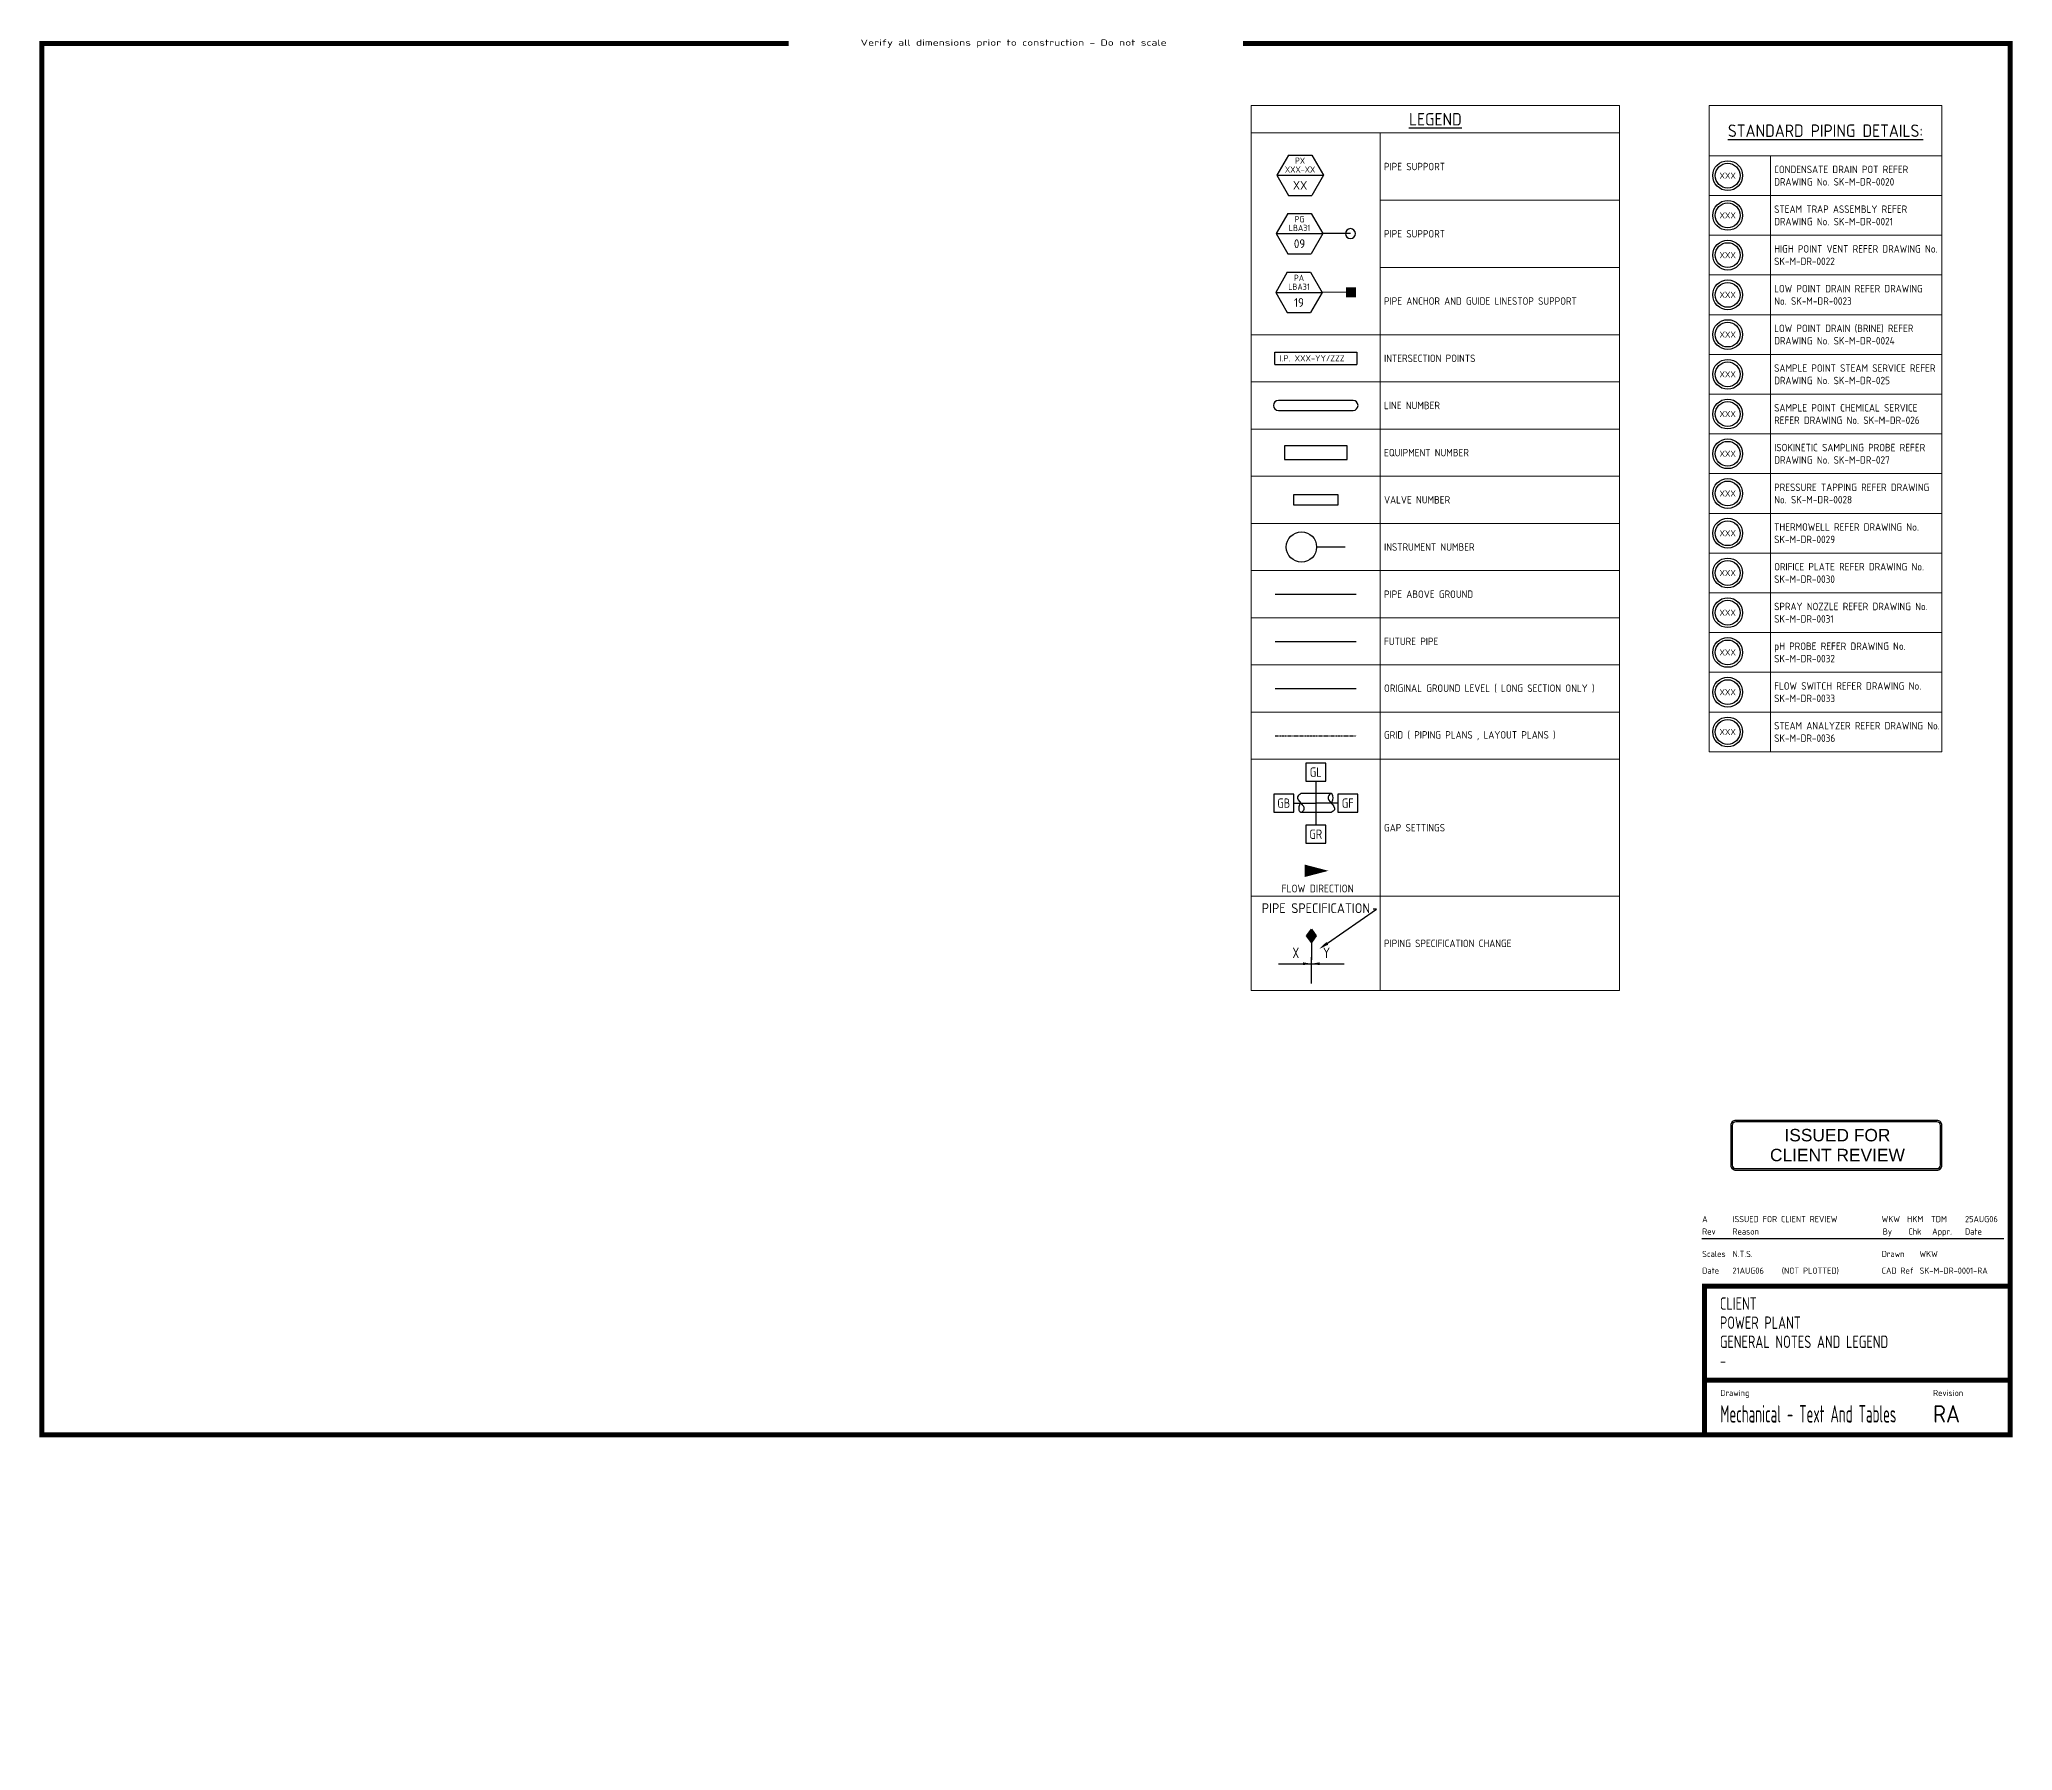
# Paper-space layout 'SK-M-DR-0001-RA' of a CAD drawing. Header units: millimetres. Extents: x 13 to 807, y -115 to 574.
import ezdxf
from ezdxf import colors
from ezdxf.entities.mleader import LeaderData, LeaderLine
from ezdxf.enums import TextEntityAlignment as Align
from ezdxf.math import Vec2, Vec3

# ---------------------------------------------------------------- set-up
doc = ezdxf.new("R2010")
doc.units = ezdxf.units.MM
doc.header["$MEASUREMENT"] = 0
doc.linetypes.add('HIDDEN', pattern=[0.375, 0.25, -0.125])
doc.linetypes.add('PHANTOM', pattern=[2.5, 1.25, -0.25, 0.25, -0.25, 0.25, -0.25])
for name, color, linetype in [('1MTEXT', 1, 'Continuous'), ('2', 92, 'Continuous'), ('2MTEXT', 92, 'Continuous'), ('3', 92, 'Continuous'), ('3MTEXT', 92, 'Continuous'), ('4', 4, 'Continuous'), ('PEN1', 1, 'Continuous'), ('SHT-2', 1, 'Continuous'), ('SHT-3', 3, 'Continuous'), ('SHT-6', 5, 'Continuous'), ('SHT-7', 7, 'Continuous'), ('SHTTEXT-2', 5, 'Continuous'), ('SHTTEXT-3', 3, 'Continuous'), ('SHTTEXT-4', 4, 'Continuous'), ('SHTTEXT-5', 6, 'Continuous')]:
    doc.layers.add(name, color=color, linetype=linetype)
doc.styles.add('HELV', font='isocp.shx')
doc.styles.add('NORM', font='isocp.shx', dxfattribs={"width": 0.9})
doc.styles.add('PID', font='romans.shx', dxfattribs={"width": 1.25, "height": 3})
doc.styles.add('STAMP', font='arial.ttf', dxfattribs={"height": 5})
doc.styles.get("Standard").update_dxf_attribs({"font": 'isocp.shx'})

# ---------------------------------------------------------------- blocks, each defined once
blk = doc.blocks.new('LEY-PS02')
at = {"layer": '2'}
blk.add_circle((0, 0), 2, dxfattribs=at)
blk = doc.blocks.new('LEY-PS03')
at = {"layer": '2'}
blk.add_solid([(-2, -2), (2, -2), (-2, 2), (2, 2)], dxfattribs=at)
blk = doc.blocks.new('LEY-PS01')
at = {"layer": '2'}
blk.add_line((-9.24, 0), (9.24, 0), dxfattribs=at)
at = {"layer": '4'}
for p, q in [((-4.62, 8), (-9.24, 0)), ((-4.62, 8), (4.62, 8)), ((4.62, 8), (9.24, 0)), ((-9.24, 0), (-4.62, -8)), ((9.24, 0), (4.62, -8)), ((-4.62, -8), (4.62, -8))]:
    blk.add_line(p, q, dxfattribs=at)
at = {"layer": '2'}
for tag, p in [('LINENO', (0, 1)), ('TYPE', (0, 4.5))]:
    blk.add_attdef(tag, text='', height=2.5, dxfattribs=at).set_placement(p, align=Align.CENTER)
at = {"layer": '3'}
blk.add_attdef('SUPPNO', text='', height=3.5, dxfattribs=at).set_placement((0, -4), align=Align.MIDDLE)
blk = doc.blocks.new('PIPE SUPPORT')
at = {"layer": 'PEN1'}
for p, q in [((20.5, 0), (9.39, 0)), ((20.68, -23.63), (9.16, -23.68))]:
    blk.add_line(p, q, dxfattribs=at)
at = {"layer": '2MTEXT', "xscale": 1.01600000000002, "yscale": 1.01600000000002, "zscale": 1.01600000000002}
for p, values in [((0.22, 23.53), {'TYPE': 'PX', 'LINENO': 'XXX-XX', 'SUPPNO': 'XX'}), ((0, 0), {'TYPE': 'PG', 'LINENO': 'LBA31', 'SUPPNO': '09'}), ((-0.22, -23.68), {'TYPE': 'PA', 'LINENO': 'LBA31', 'SUPPNO': '19'})]:
    blk.add_blockref('LEY-PS01', p, dxfattribs=at).add_auto_attribs(values)
at = {"layer": 'PEN1', "xscale": -1}
for name, p in [('LEY-PS02', (20.5, 0)), ('LEY-PS03', (20.68, -23.63))]:
    blk.add_blockref(name, p, dxfattribs=at)
blk = doc.blocks.new('*U28')
at = {"layer": '2MTEXT', "transparency": 16777216}
blk.add_blockref('PIPE SUPPORT', (19.45, -48.55, 0), dxfattribs=at)
blk = doc.blocks.new('LEY-IP01')
at = {"layer": '4'}
for p, q in [((0, 2.5), (33, 2.5)), ((0, -2.5), (0, 2.5)), ((33, 2.5), (33, -2.5)), ((0, -2.5), (33, -2.5))]:
    blk.add_line(p, q, dxfattribs=at)
at = {"layer": '2'}
blk.add_text('I.P.', height=2.5, dxfattribs=at).set_placement((2, -1.25))
blk.add_attdef('IPNO', (7.9802, -1.25), '', height=2.5, dxfattribs=at)
blk = doc.blocks.new('AMI230')
for centre, start, end in [((2, 0), 90, 270), ((32.04, 0), 270, 90)]:
    blk.add_arc(centre, 2, start, end)
for points, invisible_edges in [([(2, 0), (0.24, 1.02), (-0.04, 0)], 15), ([(2, 0), (-0.04, 0), (0.24, -1.02)], 15), ([(2, 0), (0.98, 1.76), (0.24, 1.02)], 15), ([(2, 0), (0.24, -1.02), (0.98, -1.76)], 15), ([(2, 0), (2, 2.04), (0.98, 1.76)], 15), ([(2, 0), (0.98, -1.76), (2, -2.04)], 15), ([(32.04, 2), (2, 2), (2, -2), (32.04, -2)], 10), ([(32.04, 0), (32.04, 2.04), (33.05, 1.76)], 15), ([(32.04, 0), (33.05, 1.76), (33.8, 1.02)], 15), ([(32.04, 0), (33.8, 1.02), (34.07, 0)], 15), ([(32.04, 0), (33.05, -1.76), (32.04, -2.04)], 15), ([(32.04, 0), (33.8, -1.02), (33.05, -1.76)], 15), ([(32.04, 0), (34.07, 0), (33.8, -1.02)], 15)]:
    blk.add_3dface(points, dxfattribs=dict(invisible_edges=invisible_edges))
blk.add_attdef('LN_LINE_NUMBER', text='', height=2.5).set_placement((16.93, 0), align=Align.MIDDLE)
blk = doc.blocks.new('AMI231')
at = {"color": 3}
blk.add_3dface([(0, -2.8), (25.2, -2.8), (25.2, 2.8), (0, 2.8)], dxfattribs=at)
at = {"color": 4}
blk.add_attdef('EQUIP-NUMBER', text='', height=3.5, dxfattribs=at).set_placement((12.6, 0), align=Align.MIDDLE)
blk = doc.blocks.new('AMI226')
blk.add_3dface([(0, -2), (18, -2), (18, 2), (0, 2)])
blk.add_attdef('VALVE-NUMBER', text='', height=2.5).set_placement((9, 0), align=Align.MIDDLE)
blk = doc.blocks.new('INST')
at = {"layer": '2'}
blk.add_circle((0, 0), 6, dxfattribs=at)
at = {"layer": '2', "style": 'NORM'}
for tag, p in [('LINE-1', (0, 2)), ('LINE-2', (0, -2))]:
    blk.add_attdef(tag, text='', height=2.5, dxfattribs=at).set_placement(p, align=Align.MIDDLE)
blk = doc.blocks.new('INST NUMBER')
at = {"layer": 'PEN1'}
blk.add_line((17.61, 0), (6.1, 0), dxfattribs=at)
at = {"layer": '2MTEXT', "xscale": 1.01600000000002, "yscale": 1.01600000000002, "zscale": 1.01600000000002}
blk.add_blockref('INST', (0, 0), dxfattribs=at)
blk = doc.blocks.new('ABOVE GROUND')
at = {"layer": '3MTEXT', "color": 5}
blk.add_line((-16.3, 0), (16.3, 0), dxfattribs=at)
blk = doc.blocks.new('FUTURE PIPE')
at = {"layer": '2MTEXT', "color": 4, "linetype": 'HIDDEN'}
blk.add_line((-16.3, 0), (16.3, 0), dxfattribs=at)
blk = doc.blocks.new('ORIGINAL GROUND')
at = {"layer": '3', "color": 1}
blk.add_line((-16.3, 0), (16.3, 0), dxfattribs=at)
blk = doc.blocks.new('GRID')
at = {"layer": '1MTEXT', "linetype": 'PHANTOM'}
blk.add_line((-16.3, 0), (16.3, 0), dxfattribs=at)
blk = doc.blocks.new('_M050')
blk.add_solid([(7.66, -2), (7.66, 2), (0, 0)])
blk = doc.blocks.new('_M039')
blk.add_line((0, 7.07), (0, -7.07))
for points in [[(-3.21, 12.87), (-3.21, 7.07), (3.21, 7.07), (3.21, 12.87)], [(-3.21, -7.07), (-3.21, -12.87), (3.21, -12.87), (3.21, -7.07)]]:
    blk.add_lwpolyline(points, close=True)
at = {"color": 2, "width": 0.9}
for tag, p in [('GL', (0, 9.97)), ('GR', (0, -9.97))]:
    blk.add_attdef(tag, text='', height=3, dxfattribs=at).set_placement(p, align=Align.MIDDLE)
blk = doc.blocks.new('_M040')
for p in [(-7.07, 0), (7.07, 0)]:
    blk.add_line(p, (0, 0))
for points in [[(-13.49, 2.9), (-13.49, -2.9), (-7.07, -2.9), (-7.07, 2.9)], [(7.07, 2.9), (7.07, -2.9), (13.49, -2.9), (13.49, 2.9)]]:
    blk.add_lwpolyline(points, close=True)
at = {"color": 2, "width": 0.9}
for tag, p in [('GL', (-10.28, 0)), ('GR', (10.28, 0))]:
    blk.add_attdef(tag, text='', height=3, dxfattribs=at).set_placement(p, align=Align.MIDDLE)
blk = doc.blocks.new('GAP SETTINGS')
at = {"layer": '2MTEXT'}
for points in [[(-4.82, 10.12), (-5.82, 9.12), (-4.82, 7.07), (-3.82, 5.02), (-4.82, 4.02), (-5.32, 6.02), (-4.82, 7.07)], [(4.98, 7.07), (5.48, 8.14), (4.98, 10.12), (3.98, 9.12), (4.98, 7.07), (5.98, 4.97), (4.98, 4.02)]]:
    blk.add_spline(points, degree=3, dxfattribs=at)
at = {"layer": '3MTEXT'}
for p, q in [((4.98, 10.12), (-4.82, 10.12)), ((4.98, 10.12), (-4.82, 10.12)), ((4.98, 4.02), (-4.82, 4.02)), ((4.98, 4.02), (-4.82, 4.02))]:
    blk.add_line(p, q, dxfattribs=at)
at = {"layer": '2'}
for name, values in [('_M039', {'GL': 'GL', 'GR': 'GR'}), ('_M040', {'GR': 'GF', 'GL': 'GB'})]:
    blk.add_blockref(name, (0, 7.07), dxfattribs=at).add_auto_attribs(values)
at = {"layer": '2MTEXT', "rotation": 180}
blk.add_blockref('_M050', (4.08, -14.66), dxfattribs=at)
at = {"layer": '2MTEXT'}
blk.add_text('FLOW DIRECTION', height=2.5, dxfattribs=at).set_placement((-11.01, -21.6))
blk = doc.blocks.new('_P019')
at = {"linetype": 'Continuous'}
blk.add_line((3.75, 3.75), (0, 0), dxfattribs=at)
blk.add_lwpolyline([(3.75, 3.75), (4.1036, 6.2249), (6.5785, 6.5784), (6.2249, 4.1035)], close=True)
blk = doc.blocks.new('LEY-IN1')
at = {"layer": '2'}
for radius in [6, 5]:
    blk.add_circle((0, 0), radius, dxfattribs=at)
blk.add_attdef('TYPE', text='', height=2.5, dxfattribs=at).set_placement((0, 0), align=Align.MIDDLE)
blk = doc.blocks.new('*T14')
at = {"layer": 'Defpoints', "color": 8, "linetype": 'ByBlock', "lineweight": 0}
for p, q in [((0, 0), (93.73, 0)), ((0, 0), (0, -260.26)), ((93.73, 0), (93.73, -260.26)), ((0, -20.2), (93.73, -20.2)), ((24.71, -20.2), (24.71, -260.26)), ((0, -36.2), (93.73, -36.2)), ((0, -52.2), (93.73, -52.2)), ((0, -68.2), (93.73, -68.2)), ((0, -84.2), (93.73, -84.2)), ((0, -100.2), (93.73, -100.2)), ((0, -116.2), (93.73, -116.2)), ((0, -132.2), (93.73, -132.2)), ((0, -148.2), (93.73, -148.2)), ((0, -164.2), (93.73, -164.2)), ((0, -180.2), (93.73, -180.2)), ((0, -196.2), (93.73, -196.2)), ((0, -212.2), (93.73, -212.2)), ((0, -228.2), (93.73, -228.2)), ((0, -244.2), (93.73, -244.2)), ((0, -260.26), (93.73, -260.26))]:
    blk.add_line(p, q, dxfattribs=at)
at = {"layer": '2'}
for p in [(7.5, -28.2, 0), (7.5, -44.2, 0), (7.5, -60.2, 0), (7.5, -76.2, 0), (7.5, -92.2, 0), (7.5, -108.2, 0), (7.5, -124.2, 0), (7.5, -140.2, 0), (7.5, -156.2, 0), (7.5, -172.2, 0), (7.5, -188.2, 0), (7.5, -204.2, 0), (7.5, -220.2, 0), (7.5, -236.2, 0), (7.5, -252.23, 0)]:
    blk.add_blockref('LEY-IN1', p, dxfattribs=at).add_auto_attribs({'TYPE': 'XXX'})
for s, insert, char_height, width, attachment_point in [('{\\L\\C4;STANDARD PIPING DETAILS:}', (46.87, -10.1), 5, 90.7312, 5), ('CONDENSATE DRAIN POT REFER DRAWING No. SK-M-DR-0020', (26.21, -28.2), 3, 66.0232, 4), ('STEAM TRAP ASSEMBLY REFER DRAWING No. SK-M-DR-0021', (26.21, -44.2), 3, 66.0232, 4), ('HIGH POINT VENT REFER DRAWING No. SK-M-DR-0022', (26.21, -60.2), 3, 66.0232, 4), ('LOW POINT DRAIN REFER DRAWING No. SK-M-DR-0023', (26.21, -76.2), 3, 66.0232, 4), ('LOW POINT DRAIN (BRINE) REFER DRAWING No. SK-M-DR-0024', (26.21, -92.2), 3, 66.0232, 4), ('SAMPLE POINT STEAM SERVICE REFER DRAWING No. SK-M-DR-025', (26.21, -108.2), 3, 66.0232, 4), ('SAMPLE POINT CHEMICAL SERVICE REFER DRAWING No. SK-M-DR-026', (26.21, -124.2), 3, 66.0232, 4), ('ISOKINETIC SAMPLING PROBE REFER DRAWING No. SK-M-DR-027', (26.21, -140.2), 3, 66.0232, 4), ('PRESSURE TAPPING REFER DRAWING No. SK-M-DR-0028', (26.21, -156.2), 3, 66.0232, 4), ('THERMOWELL REFER DRAWING No. \\PSK-M-DR-0029', (26.21, -172.2), 3, 66.0232, 4), ('ORIFICE PLATE REFER DRAWING No. \\PSK-M-DR-0030', (26.21, -188.2), 3, 66.0232, 4), ('SPRAY NOZZLE REFER DRAWING No. \\PSK-M-DR-0031', (26.21, -204.2), 3, 66.0232, 4), ('pH PROBE REFER DRAWING No. \\PSK-M-DR-0032', (26.21, -220.2), 3, 66.0232, 4), ('FLOW SWITCH REFER DRAWING No. \\PSK-M-DR-0033', (26.21, -236.2), 3, 66.0232, 4), ('STEAM ANALYZER REFER DRAWING No. \\PSK-M-DR-0036', (26.21, -252.23), 3, 66.0232, 4)]:
    blk.add_mtext(s, dxfattribs=dict(at, insert=insert, char_height=char_height, width=width, attachment_point=attachment_point))
blk = doc.blocks.new('_G055')
for points in [[(-40.5, -10), (40.5, -10, 0.414214), (42.5, -8), (42.5, 8, 0.414214), (40.5, 10), (-40.5, 10, 0.414214), (-42.5, 8), (-42.5, -8, 0.414214)], [(-40.5, -9.4), (40.5, -9.4, 0.414214), (41.9, -8), (41.9, 8, 0.414214), (40.5, 9.4), (-40.5, 9.4, 0.414214), (-41.9, 8), (-41.9, -8, 0.414214)]]:
    blk.add_lwpolyline(points, format="xyb", close=True)
at = {"style": 'STAMP'}
for s, p in [('ISSUED FOR', (0.42, 4.1)), ('CLIENT REVIEW', (0.42, -3.9))]:
    blk.add_text(s, height=5, dxfattribs=at).set_placement(p, align=Align.MIDDLE)
blk = doc.blocks.new('AP01243-A1')
at = {"layer": 'SHT-2'}
blk.add_line((707.2, 90.09), (828.81, 90.09), dxfattribs=at)
at = {"layer": 'SHT-6'}
blk.add_line((831.26, 11.05), (831.26, 11.05), dxfattribs=at)
at = {"layer": 'SHT-7', "const_width": 2}
for points in [[(339.51, 571.34), (38.87, 571.34), (38.87, 11.05), (831.26, 11.05), (831.26, 33.05), (831.26, 70.91), (831.26, 571.34), (522.49, 571.34)], [(831.26, 70.91), (708.3, 70.91), (708.3, 33.05), (708.3, 11.05)], [(831.26, 33.05), (708.3, 33.05)]]:
    blk.add_lwpolyline(points, dxfattribs=at)
at = {"layer": 'SHT-2'}
for s, p in [('Rev', (707.31, 91.68)), ('Reason', (719.51, 91.68)), ('By', (780.01, 91.68)), ('Chk', (790.31, 91.68)), ('Appr.', (799.91, 91.68)), ('Date', (813.11, 91.68)), ('Scales', (707.31, 82.65)), ('Drawn', (779.57, 82.65)), ('Date', (707.31, 75.93)), ('CAD Ref', (779.57, 75.93)), ('Drawing', (714.58, 26.67)), ('Revision', (800.27, 26.67))]:
    blk.add_text(s, height=2.5, dxfattribs=at).set_placement(p)
at = {"layer": 'SHT-3', "style": 'HELV', "width": 1.5}
blk.add_text('Verify all dimensions prior to construction - Do not scale', height=2.5, dxfattribs=at).set_placement((430.08, 571.34), align=Align.MIDDLE)
at = {"layer": 'SHTTEXT-2', "flags": 8}
for tag, p in [('ISS_K', (707.31, 141.68)), ('ISS_K_TEXT', (719.51, 141.68)), ('REV_K_BY', (779.53, 141.68)), ('CHK_K_BY', (789.83, 141.68)), ('APP_K_BY', (799.43, 141.68)), ('ISS_K_DATE', (813.11, 141.68)), ('ISS_J', (707.31, 136.68)), ('ISS_J_TEXT', (719.51, 136.68)), ('REV_J_BY', (779.53, 136.68)), ('CHK_J_BY', (789.83, 136.68)), ('APP_J_BY', (799.43, 136.68)), ('ISS_J_DATE', (813.11, 136.68)), ('ISS_H', (707.31, 131.68)), ('ISS_G', (707.31, 126.68)), ('ISS_H_TEXT', (719.51, 131.68)), ('ISS_G_TEXT', (719.51, 126.68)), ('REV_H_BY', (779.53, 131.68)), ('REV_G_BY', (779.53, 126.68)), ('CHK_H_BY', (789.83, 131.68)), ('CHK_G_BY', (789.83, 126.68)), ('APP_H_BY', (799.43, 131.68)), ('APP_G_BY', (799.43, 126.68)), ('ISS_H_DATE', (813.11, 131.68)), ('ISS_G_DATE', (813.11, 126.68)), ('ISS_F', (707.31, 121.68)), ('ISS_E', (707.31, 116.68)), ('ISS_F_TEXT', (719.51, 121.68)), ('ISS_E_TEXT', (719.51, 116.68)), ('REV_F_BY', (779.53, 121.68)), ('REV_E_BY', (779.53, 116.68)), ('CHK_F_BY', (789.83, 121.68)), ('CHK_E_BY', (789.83, 116.68)), ('APP_F_BY', (799.43, 121.68)), ('APP_E_BY', (799.43, 116.68)), ('ISS_F_DATE', (813.11, 121.68)), ('ISS_E_DATE', (813.11, 116.68)), ('ISS_D', (707.31, 111.68)), ('ISS_D_TEXT', (719.51, 111.68)), ('REV_D_BY', (779.53, 111.68)), ('CHK_D_BY', (789.83, 111.68)), ('APP_D_BY', (799.43, 111.68)), ('ISS_D_DATE', (813.11, 111.68)), ('ISS_C', (707.31, 106.68)), ('ISS_B', (707.31, 101.68)), ('ISS_C_TEXT', (719.51, 106.68)), ('ISS_B_TEXT', (719.51, 101.68)), ('REV_C_BY', (779.53, 106.68)), ('REV_B_BY', (779.53, 101.68)), ('CHK_C_BY', (789.83, 106.68)), ('CHK_B_BY', (789.83, 101.68)), ('APP_C_BY', (799.43, 106.68)), ('APP_B_BY', (799.43, 101.68)), ('ISS_C_DATE', (813.11, 106.68)), ('ISS_B_DATE', (813.11, 101.68)), ('ISS_A', (707.31, 96.68)), ('ISS_A_TEXT', (719.51, 96.68)), ('REV_A_BY', (779.53, 96.68)), ('CHK_A_BY', (789.83, 96.68)), ('APP_A_BY', (799.43, 96.68)), ('ISS_A_DATE', (813.11, 96.68))]:
    blk.add_attdef(tag, p, '', height=2.5, dxfattribs=at)
at = {"layer": 'SHTTEXT-3'}
for tag, p in [('SCALE', (719.55, 82.65)), ('DRAWN', (794.77, 82.65)), ('DATE', (719.49, 75.93)), ('PLOTDATE', (739.37, 75.93)), ('CAD_REF', (794.83, 75.93))]:
    blk.add_attdef(tag, p, '', height=2.5, dxfattribs=at)
at = {"layer": 'SHTTEXT-4', "width": 0.8, "flags": 8}
for tag, p in [('JOB1', (714.43, 61.42)), ('JOB2', (714.43, 53.72)), ('DWG1', (714.43, 46.02)), ('DWG2', (714.43, 38.32))]:
    blk.add_attdef(tag, p, '', height=5, dxfattribs=at)
at = {"layer": 'SHTTEXT-5'}
for tag, p in [('DWGNU', (714.58, 16.01)), ('ISSUE', (800.27, 16.01))]:
    blk.add_attdef(tag, p, '', height=7, dxfattribs=at)
blk = doc.blocks.new('PIPE SPECIFICATION')
at = {"layer": '2MTEXT', "linetype": 'Continuous'}
blk.add_hatch(color=256, dxfattribs=at).paths.add_polyline_path([(-1.5, 8.45), (0, 6.45), (1.5, 8.45), (0, 10.45)])
at = {"layer": '2MTEXT'}
blk.add_line((0, -6), (0, 2), dxfattribs=at)
blk.add_lwpolyline([(-10, 0), (10, 0)], dxfattribs=at)
for points in [[(-2.5, -0.42), (0, 0), (-2.5, 0.42)], [(2.5, -0.42), (0, 0), (2.5, 0.42)]]:
    blk.add_solid(points, dxfattribs=at)
at = {"layer": '2MTEXT', "linetype": 'Continuous', "rotation": 45}
blk.add_blockref('_P019', (0, 1.14), dxfattribs=at)
at = {"layer": 'PEN1', "style": 'PID', "width": 0.8}
blk.add_text('X ', height=3, dxfattribs=at).set_placement((-2, 1.8), align=Align.RIGHT)
blk.add_text(' Y', height=3, dxfattribs=at).set_placement((2, 1.8))
at = {"layer": '2MTEXT'}
ml = blk.add_multileader_mtext('Standard', dxfattribs=at)
ml.set_content('{\\C256;PIPE SPECIFICATION}', color=256)
ml.set_leader_properties()
ml.build(insert=Vec2(0, 0))
ml.multileader.update_dxf_attribs({"dogleg_length": 1, "arrow_head_size": 3})
ctx = ml.context
ctx.base_point, ctx.char_height, ctx.arrow_head_size, ctx.landing_gap_size, ctx.plane_origin = Vec3(-17.1, 16.56), 3, 3, 1, Vec3(2.39, 4.49)
ctx.text_align_type = 2
notes = []
notes.append((ctx, [(1, (1, 1, 0), (19.8, 16.56), (-1, 0), 1, [(0, [(2.39, 4.49)], 0, [])])]))
ctx.mtext.insert, ctx.mtext.alignment, ctx.mtext.flow_direction = Vec3(17.8, 18.36), 3, 5
for ctx, leaders in notes:
    for number, flags, end, landing, length, lines in leaders:
        leader = LeaderData()
        leader.index, (leader.has_last_leader_line, leader.has_dogleg_vector, leader.attachment_direction) = number, flags
        leader.last_leader_point, leader.dogleg_vector, leader.dogleg_length = Vec3(end), Vec3(landing), length
        for number, points, colour, breaks in lines:
            line = LeaderLine()
            line.index, line.vertices, line.color, line.breaks = number, Vec3.list(points), colors.encode_raw_color(colour), breaks
            leader.lines.append(line)
        ctx.leaders.append(leader)
blk = doc.blocks.new('*T15')
at = {"layer": 'Defpoints', "color": 8, "linetype": 'ByBlock', "lineweight": 0, "transparency": 16777216}
for p, q in [((0, 0), (148.27, 0)), ((0, 0), (0, -356.37)), ((148.27, 0), (148.27, -356.37)), ((0, -11), (148.27, -11)), ((51.98, -11), (51.98, -356.37)), ((51.98, -38.08), (148.27, -38.08)), ((51.98, -65.17), (148.27, -65.17)), ((0, -92.25), (148.27, -92.25)), ((0, -111.25), (148.27, -111.25)), ((0, -130.25), (148.27, -130.25)), ((0, -149.25), (148.27, -149.25)), ((0, -168.25), (148.27, -168.25)), ((0, -187.25), (148.27, -187.25)), ((0, -206.25), (148.27, -206.25)), ((0, -225.25), (148.27, -225.25)), ((0, -244.25), (148.27, -244.25)), ((0, -263.25), (148.27, -263.25)), ((0, -318.37), (148.27, -318.37)), ((0, -356.37), (148.27, -356.37))]:
    blk.add_line(p, q, dxfattribs=at)
at = {"layer": '2MTEXT', "transparency": 16777216}
for name, p in [('*U28', (0, -3)), ('AMI230', (8.97, -120.75, 0)), ('AMI231', (13.39, -139.75)), ('AMI226', (16.99, -158.75)), ('INST NUMBER', (20.23, -177.75, 0)), ('ABOVE GROUND', (25.99, -196.75)), ('FUTURE PIPE', (25.99, -215.75)), ('ORIGINAL GROUND', (25.99, -234.75)), ('GRID', (25.99, -253.75))]:
    blk.add_blockref(name, p, dxfattribs=at)
blk.add_blockref('LEY-IP01', (9.49, -101.75), dxfattribs=at).add_auto_attribs({'IPNO': 'XXX-YY/ZZZ'})
for name, p, xscale, yscale, zscale in [('GAP SETTINGS', (25.99, -289.76), 1.253983366935105, 1.253983366935105, 1.253983366935105), ('PIPE SPECIFICATION', (24.2, -345.57), 1.327278744762499, 1.327278744762499, 1.327278744762499)]:
    blk.add_blockref(name, p, dxfattribs=dict(at, xscale=xscale, yscale=yscale, zscale=zscale))
for s, insert, char_height, width, attachment_point in [('{\\L\\C4;LEGEND}', (74.13, -5.5), 5, 145.2684, 5), ('PIPE SUPPORT', (53.48, -24.54), 3, 93.2918, 4), ('PIPE SUPPORT', (53.48, -51.62), 3, 93.2918, 4), ('PIPE ANCHOR AND GUIDE LINESTOP SUPPORT', (53.48, -78.71), 3, 93.2918, 4), ('INTERSECTION POINTS', (53.48, -101.75), 3, 93.2918, 4), ('LINE NUMBER', (53.48, -120.75), 3, 93.2918, 4), ('EQUIPMENT NUMBER', (53.48, -139.75), 3, 93.2918, 4), ('VALVE NUMBER', (53.48, -158.75), 3, 93.2918, 4), ('INSTRUMENT NUMBER', (53.48, -177.75), 3, 93.2918, 4), ('PIPE ABOVE GROUND', (53.48, -196.75), 3, 93.2918, 4), ('FUTURE PIPE', (53.48, -215.75), 3, 93.2918, 4), ('ORIGINAL GROUND LEVEL ( LONG SECTION ONLY ) ', (53.48, -234.75), 3, 93.2918, 4), ('GRID ( PIPING PLANS , LAYOUT PLANS )', (53.48, -253.75), 3, 93.2918, 4), ('GAP SETTINGS', (53.48, -290.81), 3, 93.2918, 4), ('PIPING SPECIFICATION CHANGE', (53.48, -337.37), 3, 93.2918, 4)]:
    blk.add_mtext(s, dxfattribs=dict(at, insert=insert, char_height=char_height, width=width, attachment_point=attachment_point))

psp = doc.layouts.new('SK-M-DR-0001-RA')

# ---------------------------------------------------------------- block references
for name, p in [('*T15', (500.61, 547.37)), ('*T14', (684.94, 547.37))]:
    psp.add_blockref(name, p)
at = {"layer": '1MTEXT'}
psp.add_blockref('_G055', (736.2, 128.68), dxfattribs=at)
at = {"layer": '2'}
ref = psp.add_blockref('AP01243-A1', (-25.14, 1.04), dxfattribs=at)
ref.add_attrib('JOB1', 'CLIENT', (689.3, 62.46), dxfattribs={"layer": 'SHTTEXT-4', "height": 5, "width": 0.8, "flags": 8})
ref.add_attrib('JOB2', 'POWER PLANT', (689.3, 54.76), dxfattribs={"layer": 'SHTTEXT-4', "height": 5, "width": 0.8, "flags": 8})
ref.add_attrib('DWG1', 'GENERAL NOTES AND LEGEND', (689.3, 47.06), dxfattribs={"layer": 'SHTTEXT-4', "height": 5, "width": 0.8, "flags": 8})
ref.add_attrib('DWG2', '-', (689.3, 39.36), dxfattribs={"layer": 'SHTTEXT-4', "height": 5, "width": 0.8, "flags": 8})
ref.add_attrib('DWGNU', 'Mechanical - Text And Tables', (689.45, 17.05), dxfattribs={"layer": 'SHTTEXT-5', "height": 7, "width": 0.6})
ref.add_attrib('ISSUE', 'RA', (775.14, 17.05), dxfattribs={"layer": 'SHTTEXT-5', "height": 7})
ref.add_attrib('DRAWN', 'WKW', (769.63, 83.69), dxfattribs={"layer": 'SHTTEXT-3', "height": 2.5})
ref.add_attrib('SCALE', 'N.T.S.', (694.42, 83.69), dxfattribs={"layer": 'SHTTEXT-3', "height": 2.5})
ref.add_attrib('CAD_REF', 'SK-M-DR-0001-RA', (769.69, 76.96), dxfattribs={"layer": 'SHTTEXT-3', "height": 2.5})
ref.add_attrib('DATE', '21AUG06', (694.36, 76.96), dxfattribs={"layer": 'SHTTEXT-3', "height": 2.5})
ref.add_attrib('PLOTDATE', '(NOT PLOTTED)', (714.23, 76.96), dxfattribs={"layer": 'SHTTEXT-3', "height": 2.5})
ref.add_attrib('ISS_A', 'A', (682.18, 97.72), dxfattribs={"layer": 'SHTTEXT-2', "height": 2.5, "flags": 8})
ref.add_attrib('ISS_A_TEXT', 'ISSUED FOR CLIENT REVIEW', (694.38, 97.72), dxfattribs={"layer": 'SHTTEXT-2', "height": 2.5, "flags": 8})
ref.add_attrib('REV_A_BY', 'WKW', (754.4, 97.72), dxfattribs={"layer": 'SHTTEXT-2', "height": 2.5, "flags": 8})
ref.add_attrib('CHK_A_BY', 'HKM', (764.7, 97.72), dxfattribs={"layer": 'SHTTEXT-2', "height": 2.5, "flags": 8})
ref.add_attrib('APP_A_BY', 'TDM', (774.3, 97.72), dxfattribs={"layer": 'SHTTEXT-2', "height": 2.5, "flags": 8})
ref.add_attrib('ISS_A_DATE', '25AUG06', (787.98, 97.72), dxfattribs={"layer": 'SHTTEXT-2', "height": 2.5, "flags": 8})

doc.saveas('drawing.dxf')
